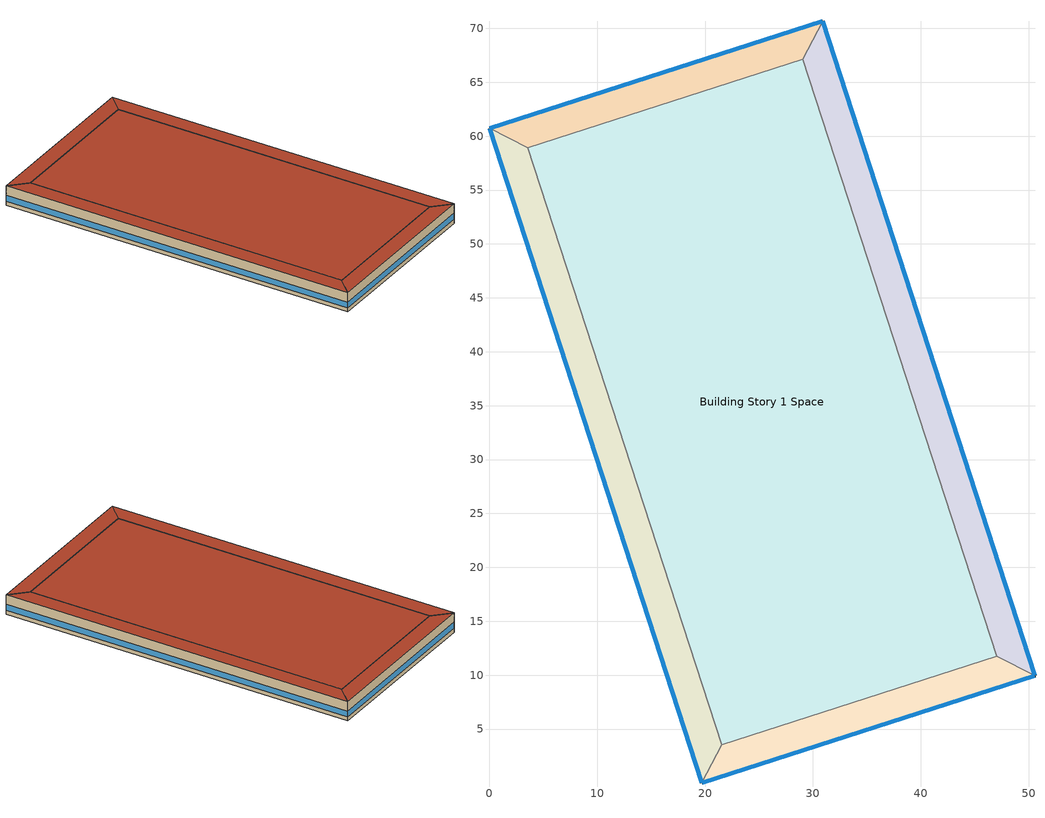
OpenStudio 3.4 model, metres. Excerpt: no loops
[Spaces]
Building Story 1 Space
 floor ground: 21.53,3.56 3.56,58.9 29.07,67.11 47.04,11.77 z0
 wall adiabatic (Typical Interior Wall): 3.56,58.9 21.53,3.56 47.04,11.77 29.07,67.11 3.56,58.9 z0:3.6
 roof outside: 47.04,11.77 29.07,67.11 3.56,58.9 21.53,3.56 z3.6
Building Story 1 Space 1
 floor ground: 19.71,0 0,60.72 3.56,58.9 21.53,3.56 z0
 wall outside: 0,60.72 19.71,0 z0:3.6
 wall adiabatic (Typical Interior Wall): 19.71,0 21.53,3.56 3.56,58.9 0,60.72 z0:3.6
 window: 0.01,60.7 19.7,0.02 z0.76:1.84
 roof outside: 21.53,3.56 3.56,58.9 0,60.72 19.71,0 z3.6
Building Story 1 Space 2
 floor ground: 0,60.72 30.89,70.68 29.07,67.11 3.56,58.9 z0
 wall outside: 30.89,70.68 0,60.72 z0:3.6
 wall adiabatic (Typical Interior Wall): 0,60.72 3.56,58.9 29.07,67.11 30.89,70.68 z0:3.6
 window: 30.87,70.67 0.02,60.73 z0.76:1.84
 roof outside: 3.56,58.9 29.07,67.11 30.89,70.68 0,60.72 z3.6
Building Story 1 Space 3
 floor ground: 30.89,70.68 50.6,9.95 47.04,11.77 29.07,67.11 z0
 wall outside: 50.6,9.95 30.89,70.68 z0:3.6
 wall adiabatic (Typical Interior Wall): 30.89,70.68 29.07,67.11 47.04,11.77 50.6,9.95 z0:3.6
 window: 50.59,9.98 30.9,70.65 z0.76:1.84
 roof outside: 29.07,67.11 47.04,11.77 50.6,9.95 30.89,70.68 z3.6
Building Story 1 Space 4
 floor ground: 50.6,9.95 19.71,0 21.53,3.56 47.04,11.77 z0
 wall outside: 19.71,0 50.6,9.95 z0:3.6
 wall adiabatic (Typical Interior Wall): 50.6,9.95 47.04,11.77 21.53,3.56 19.71,0 z0:3.6
 window: 19.73,0.01 50.57,9.94 z0.76:1.84
 roof outside: 47.04,11.77 21.53,3.56 19.71,0 50.6,9.95 z3.6
[Site]
Buffalo Niagara Intl Ap: Latitude {deg}=42.93; Longitude {deg}=-78.73; Time Zone {hr}=-5; Elevation {m}=215; Terrain=City
[Site:WaterMainsTemperature]
Calculation Method=Correlation; Annual Average Outdoor Air Temperature {C}=8.96667; Maximum Difference In Monthly Average Outdoor Air Temperatures {deltaC}=26.2
[SizingPeriod:DesignDay] Barometric Pressure {Pa}=98769; Rain Indicator=No; Snow Indicator=No; Day of Month=21; Daylight Saving Time Indicator=No; Humidity Condition Type=Wetbulb; Dry-Bulb Temperature Range Modifier Type=DefaultMultipliers
Name | Maximum Dry-Bulb Temperature {C} | Daily Dry-Bulb Temperature Range {deltaC} | Wind Speed {m/s} | Wind Direction {deg} | Month | Day Type | Wetbulb or DewPoint at Maximum Dry-Bulb {C} | Solar Model Indicator | ASHRAE Clear Sky Optical Depth for Beam Irradiance | ASHRAE Clear Sky Optical Depth for Diffuse Irradiance | Sky Clearness
Buffalo Niagara Intl Ap Ann Clg .4% Condns DB=>MWB 1 | 30.3 | 9.3 | 5.7 | 240 | 7 | SummerDesignDay | 21.8 | ASHRAETau | 0.462 | 2.001
Buffalo Niagara Intl Ap Ann Clg .4% Condns WB=>MDB 1 | 27.8 | 9.3 | 5.7 | 240 | 7 | SummerDesignDay | 23.8 | ASHRAETau | 0.462 | 2.001
Buffalo Niagara Intl Ap Ann Htg 99.6% Condns DB 1 | -16.3 | 0 | 5.1 | 270 | 1 | WinterDesignDay | -16.3 | ASHRAEClearSky |  |  | 0
[ClimateZones]
Climate Zone Institution Name 1=ASHRAE; Climate Zone Document Name 1=ANSI/ASHRAE Standard 169; Climate Zone Document Year 1=2006; Climate Zone Value 1=6A; Climate Zone Institution Name 2=CEC; Climate Zone Document Name 2=California Climate Zone Descriptions; Climate Zone Document Year 2=1995
[Site:GroundTemperature:FCfactorMethod]
January Ground Temperature {C}=7.4; February Ground Temperature {C}=-0; March Ground Temperature {C}=-7.6; April Ground Temperature {C}=-12.6; May Ground Temperature {C}=-7.7; June Ground Temperature {C}=0.3; July Ground Temperature {C}=7; August Ground Temperature {C}=14.2; September Ground Temperature {C}=19.2; October Ground Temperature {C}=20.9; November Ground Temperature {C}=20; December Ground Temperature {C}=15.4
[Building]
Restaurant 1: Nominal Floor to Floor Height {m}=3.6; Default Construction Set=Res 90.1-2013 - FullSrvRest - ASHRAE 169-2013-6A; Standards Number of Stories=1; Standards Number of Above Ground Stories=1; Standards Building Type=FullServiceRestaurant
[DefaultConstructionSet]
Res 90.1-2013 - FullSrvRest - ASHRAE 169-2013-6A: Default Exterior Surface Constructions=Default Surface Constructions 1; Default Interior Surface Constructions=Default Surface Constructions 2; Default Ground Contact Surface Constructions=Default Surface Constructions 3; Default Exterior SubSurface Constructions=Default Sub Surface Constructions 1; Default Interior SubSurface Constructions=Default Sub Surface Constructions 2; Interior Partition Construction=Typical Interior Partition
[DefaultSurfaceConstructions]
Name | Floor Construction | Wall Construction | Roof Ceiling Construction
Default Surface Constructions 1 | Typical Insulated Exterior Mass Floor R-19.61 | Typical Insulated Steel Framed Exterior Wall R-20.41 | Typical Wood Joist Attic Floor R-47.62
Default Surface Constructions 2 | Typical Interior Floor | Typical Interior Wall | Typical Interior Ceiling
Default Surface Constructions 3 | Typical Insulated Carpeted 8in Slab Floor | Typical Insulated Basement Mass Wall
[Construction]
Typical Insulated Exterior Mass Floor R-19.61: Typical Insulation R-17.04, 4 in. Normalweight Concrete Floor, Typical Carpet Pad
Typical Insulated Steel Framed Exterior Wall R-20.41: 25mm Stucco, 5/8 in. Gypsum Board, Typical Insulation R-18.23, 5/8 in. Gypsum Board
Typical Wood Joist Attic Floor R-47.62: 5/8 in. Gypsum Board, Typical Insulation R-45.98
Typical Interior Floor: 100mm Normalweight concrete floor, CP02 CARPET PAD
Typical Interior Wall: G01 13mm gypsum board, G01 13mm gypsum board
Typical Interior Ceiling: CP02 CARPET PAD, 100mm Normalweight concrete floor
Typical Insulated Carpeted 8in Slab Floor: 8 in. Normalweight Concrete Floor, Typical Carpet Pad
Typical Insulated Basement Mass Wall: 8 in. Concrete Block Basement Wall
U 0.48 SHGC 0.40 Dbl Ref-D Clr 6mm/13mm: REF D CLEAR 6MM, AIR 13MM, CLEAR 6MM
Typical Insulated Metal Door R-2.0: F08 Metal surface, Typical Insulation R-1.15
U 0.44 SHGC 0.26 Dbl Ref-B-H Clr 6mm/13mm Air: REF B CLEAR HI 6MM, AIR 13MM, CLEAR 6MM
Typical Overhead Door R-2.0: Typical Insulation R-1.15 1
Window_U_0.50_SHGC_0.40_Skylight_Frame_Width_0.430_in: Glass_2052_LayerAvg, Gap_1_W_0_0038, Glass_2027F_LayerAvg
Typical Interior Window: Clear 3mm
Typical Interior Door; Typical Interior Partition: G05 25mm wood
InteriorFurnishings 1: Std Wood 6inch 1
InteriorFurnishings 2: Std Wood 6inch 2
[Material:NoMass] Roughness=Smooth; Thermal Absorptance=0.9; Solar Absorptance=0.7
Name | Thermal Resistance {m2-K/W} | Visible Absorptance
Typical Insulation R-17.04 | 3.00072 | 0.7
Typical Carpet Pad; CP02 CARPET PAD | 0.21648 | 0.8
Typical Insulation R-18.23 | 3.21036 | 0.7
Typical Insulation R-45.98 | 8.09839 | 0.7
Typical Insulation R-1.15 | 0.202509 | 0.7
Typical Insulation R-1.15 1 | 0.202527 | 0.7
[Material] Thermal Absorptance=0.9
Name | Roughness | Thickness {m} | Conductivity {W/m-K} | Density {kg/m3} | Specific Heat {J/kg-K} | Solar Absorptance | Visible Absorptance
4 in. Normalweight Concrete Floor | MediumRough | 0.1016 | 2.31 | 2322 | 832 | 0.7 | 0.7
25mm Stucco | Smooth | 0.0254 | 0.72 | 1856 | 840 | 0.7 | 0.7
5/8 in. Gypsum Board | MediumSmooth | 0.0159 | 0.16 | 800 | 1090 | 0.7 | 0.7
100mm Normalweight concrete floor | MediumRough | 0.1016 | 2.31045 | 2322 | 832.557 | 0.7 | 0.7
G01 13mm gypsum board | Smooth | 0.0127 | 0.160031 | 800.001 | 1090.73 | 0.7 | 0.5
8 in. Normalweight Concrete Floor | MediumRough | 0.2032 | 2.31 | 2322 | 832 | 0.7 | 0.7
8 in. Concrete Block Basement Wall | MediumRough | 0.2032 | 1.326 | 1842 | 912 | 0.7 | 0.7
F08 Metal surface | Smooth | 0.0008 | 45.28 | 7824 | 500 | 0.7 | 0.7
G05 25mm wood | MediumSmooth | 0.0254 | 0.15 | 608 | 1630 | 0.5 | 0.5
Std Wood 6inch 1; Std Wood 6inch 2 | MediumSmooth | 0.15 | 0.12 | 540 | 1210 | 0.7 | 0.7
[DefaultSubSurfaceConstructions]
Name | Fixed Window Construction | Operable Window Construction | Door Construction | Glass Door Construction | Overhead Door Construction | Skylight Construction | Tubular Daylight Dome Construction | Tubular Daylight Diffuser Construction
Default Sub Surface Constructions 1 | U 0.48 SHGC 0.40 Dbl Ref-D Clr 6mm/13mm | U 0.48 SHGC 0.40 Dbl Ref-D Clr 6mm/13mm | Typical Insulated Metal Door R-2.0 | U 0.44 SHGC 0.26 Dbl Ref-B-H Clr 6mm/13mm Air | Typical Overhead Door R-2.0 | Window_U_0.50_SHGC_0.40_Skylight_Frame_Width_0.430_in | Typical Interior Window | Typical Interior Window
Default Sub Surface Constructions 2 | Typical Interior Window | Typical Interior Window | Typical Interior Door
[WindowMaterial:Glazing] Optical Data Type=SpectralAverage; Infrared Transmittance at Normal Incidence=0; Dirt Correction Factor for Solar and Visible Transmittance=1; Solar Diffusing=No
Name | Thickness {m} | Solar Transmittance at Normal Incidence | Front Side Solar Reflectance at Normal Incidence | Back Side Solar Reflectance at Normal Incidence | Visible Transmittance at Normal Incidence | Front Side Visible Reflectance at Normal Incidence | Back Side Visible Reflectance at Normal Incidence | Front Side Infrared Hemispherical Emissivity | Back Side Infrared Hemispherical Emissivity | Conductivity {W/m-K}
REF D CLEAR 6MM | 0.006 | 0.429 | 0.308 | 0.379 | 0.334 | 0.453 | 0.505 | 0.84 | 0.82 | 0.9
CLEAR 6MM | 0.006 | 0.775 | 0.071 | 0.071 | 0.881 | 0.08 | 0.08 | 0.84 | 0.84 | 0.9
REF B CLEAR HI 6MM | 0.006 | 0.24 | 0.16 | 0.32 | 0.3 | 0.16 | 0.29 | 0.84 | 0.6 | 0.9
Glass_2052_LayerAvg | 0.00837 | 0.507767 | 0.054228 | 0.0544931 | 0.586833 | 0.05805 | 0.058397 | 0.84 | 0.84 | 1
Glass_2027F_LayerAvg | 0.004 | 0.369744 | 0.470069 | 0.340935 | 0.765222 | 0.0546 | 0.073741 | 0.03675 | 0.84 | 1
Clear 3mm | 0.003 | 0.837 | 0.075 | 0.075 | 0.898 | 0.081 | 0.081 | 0.84 | 0.84 | 0.9
[WindowMaterial:Gas] Gas Type=Air
Name | Thickness {m}
AIR 13MM | 0.0127
Gap_1_W_0_0038 | 0.0038
[People:Definition] Number of People Calculation Method=People/Area; Fraction Radiant=0.3; Enable ASHRAE 55 Comfort Warnings=Yes; Mean Radiant Temperature Calculation Type=ZoneAveraged; Thermal Comfort Model Type 1=Fanger
Name | People per Space Floor Area {person/m2}
FullServiceRestaurant Dining People Definition | 0.753474
FullServiceRestaurant Kitchen People Definition | 0.0538196
[Lights:Definition] Design Level Calculation Method=Watts/Area; Fraction Radiant=0.7; Fraction Visible=0.2; Return Air Fraction=0
Name | Watts per Space Floor Area {W/m2}
FullServiceRestaurant Dining Lights Definition | 9.57988
FullServiceRestaurant Kitchen Lights Definition | 13.0243
[ElectricEquipment:Definition] Design Level Calculation Method=Watts/Area; Fraction Latent=0.25; Fraction Radiant=0.3
Name | Watts per Space Floor Area {W/m2} | Fraction Lost
FullServiceRestaurant Dining Elec Equip Definition | 64.9279 | 0
FullServiceRestaurant Kitchen Elec Equip Definition | 403.97 | 0.2
[DesignSpecification:OutdoorAir]
Blended OA: Outdoor Air Method=Sum; Outdoor Air Flow per Person {m3/s-person}=0.00353961; Outdoor Air Flow per Floor Area {m3/s-m2}=0.0009144
[DefaultScheduleSet]
Story Ground Blended Space Type Schedule Set
[GasEquipment:Definition]
FullServiceRestaurant Kitchen Gas Equip Definition: Design Level Calculation Method=Watts/Area; Watts per Space Floor Area {W/m2}=649.246; Fraction Latent=0.1; Fraction Radiant=0.2; Fraction Lost=0.7
[SpaceInfiltration:DesignFlowRate] Space or SpaceType=Story Ground Blended Space Type; Schedule=Always On Discrete; Design Flow Rate Calculation Method=Flow/ExteriorArea; Constant Term Coefficient=0; Temperature Term Coefficient=0; Velocity Term Coefficient=0.224; Velocity Squared Term Coefficient=0
Name | Flow per Exterior Surface Area {m3/s-m2}
FullServiceRestaurant Dining A  - Story Ground Infiltration; FullServiceRestaurant Dining C  - Story Ground Infiltration | 1.88514e-05
FullServiceRestaurant Dining A end_a - Story Ground Infiltration; FullServiceRestaurant Dining C end_a - Story Ground Infiltration; FullServiceRestaurant Kitchen A end_b - Story Ground Infiltration; FullServiceRestaurant Kitchen C end_b - Story Ground Infiltration | 6.04044e-06
FullServiceRestaurant Dining B end_a - Story Ground Infiltration; FullServiceRestaurant Kitchen B end_b - Story Ground Infiltration | 2.4036e-05
FullServiceRestaurant Kitchen A  - Story Ground Infiltration; FullServiceRestaurant Kitchen C  - Story Ground Infiltration | 5.18463e-06
[Exterior:Lights:Definition]
Name | Design Level {W}
Parking Areas and Drives Def (W/ft^2) | 0.1
Building Facades Def (W/ft^2) | 0.15
Main Entries Def (W/ft) | 30
Other Doors Def (W/ft) | 20
[Exterior:Lights] Control Option=AstronomicalClock
Name | Exterior Lights Definition | Schedule | Multiplier
Parking Areas and Drives | Parking Areas and Drives Def (W/ft^2) | Schedule Ruleset 2 | 90367.65
Building Facades | Building Facades Def (W/ft^2) | Schedule Ruleset 1 | 5975.01
Main Entries | Main Entries Def (W/ft) | Schedule Ruleset 2 | 17.8504
Other Doors | Other Doors Def (W/ft) | Schedule Ruleset 2 | 26.7756
[EnergyManagementSystem:Sensor]
Name | Output Variable or Output Meter Index Key | Output Variable or Output Meter
Mains_Water_Temp_Sen | Environment | Site Mains Water Temperature
OAT | Environment | Site Outdoor Air Drybulb Temperature
Fut_Sen | NYSTc 2030 Future Hourly Emissions Sch | Schedule Value
His_Sen | New York 2019 Historical Hourly Emissions Sch | Schedule Value
Ele_Sen | Whole Building | Facility Total Purchased Electricity Energy
[EnergyManagementSystem:Actuator] Actuated Component Control Type=Schedule Value
Name | Actuated Component | Actuated Component Type
Mains_Water_Temp_Act | Mains Water Temperature | Schedule:Constant
BuildingStory1ThermalZonePSZACHtgSch0 | RestaurantSitDown HTGSETP_SCH_NO_OPTIMUM | Schedule:Year
BuildingStory1ThermalZonePSZACClgSch0 | RestaurantSitDown CLGSETP_SCH_NO_OPTIMUM | Schedule:Year
[EnergyManagementSystem:Program]
Mains_Water_Prg: SET Mains_Water_Temp_Act = Mains_Water_Temp_Sen
BuildingStory1ThermalZonePSZACOptimumStartProg0: IF DaylightSavings==0 && DayOfWeek>1 && Hour==5 && OAT<23.9 && OAT>1.7; SET BuildingStory1ThermalZonePSZACClgSch0 = 29.4; SET BuildingStory1ThermalZonePSZACHtgSch0 = 15.6; ELSEIF DaylightSavings==0 && DayOfWeek==1 && Hour==7 && OAT<23.9 && OAT>1.7; SET BuildingStory1ThermalZonePSZACClgSch0 = 29.4; SET BuildingStory1ThermalZonePSZACHtgSch0 = 15.6; ELSEIF DaylightSavings==1 && DayOfWeek>1 && Hour==4 && OAT<23.9 && OAT>1.7; SET BuildingStory1ThermalZonePSZACClgSch0 = 29.4; SET BuildingStory1ThermalZonePSZACHtgSch0 = 15.6; ELSEIF DaylightSavings==1 && DayOfWeek==1 && Hour==6 && OAT<23.9 && OAT>1.7; SET BuildingStory1ThermalZonePSZACClgSch0 = 29.4; SET BuildingStory1ThermalZonePSZACHtgSch0 = 15.6; ELSE; SET BuildingStory1ThermalZonePSZACClgSch0 = NULL; SET BuildingStory1ThermalZonePSZACHtgSch0 = NULL; ENDIF
Emissions_Calc_Prgm: SET fut_hr_val = Fut_Sen; SET his_hr_val = His_Sen; SET fut_yr_val = 92; SET his_yr_val = 583; SET elec = Ele_Sen; SET conv = 1000000 * 60 * 60; SET conv_kg_mt = 0.001; SET fut_hr = (fut_hr_val * elec / conv) * conv_kg_mt; SET his_hr = (his_hr_val * elec / conv) * conv_kg_mt; SET fut_yr = (fut_yr_val * elec / conv) * conv_kg_mt; SET his_yr = (his_yr_val * elec / conv) * conv_kg_mt; SET fut_hr_intensity = fut_hr * 1000 / 22301.48670566227; SET his_hr_intensity = his_hr * 1000 / 22301.48670566227; SET fut_yr_intensity = fut_yr * 1000 / 22301.48670566227; SET his_yr_intensity = his_yr * 1000 / 22301.48670566227
[EnergyManagementSystem:ProgramCallingManager]
Mains_Water_Prg_Mgr: BeginTimestepBeforePredictor; Mains_Water_Prg
BuildingStory1ThermalZonePSZACOptimumStartCallingManager0: BeginTimestepBeforePredictor; BuildingStory1ThermalZonePSZACOptimumStartProg0
Emissions Calc Prgm: EndOfSystemTimestepBeforeHVACReporting; Emissions_Calc_Prgm
[ThermostatSetpoint:DualSetpoint] Heating Setpoint Temperature Schedule=RestaurantSitDown HTGSETP_SCH_NO_OPTIMUM; Cooling Setpoint Temperature Schedule=RestaurantSitDown CLGSETP_SCH_NO_OPTIMUM
Story Ground Blended Space Type Thermostat; Story Ground Blended Space Type Thermostat 1; Story Ground Blended Space Type Thermostat 2; Story Ground Blended Space Type Thermostat 3; Story Ground Blended Space Type Thermostat 4
[InternalMass:Definition] Design Level Calculation Method=SurfaceArea/Area; Surface Area per Space Floor Area=2
Name | Construction
Internal Mass Definition 2 | InteriorFurnishings 1
Internal Mass Definition 3 | InteriorFurnishings 2
[InternalMass]
Name | Internal Mass Definition | Space or SpaceType | Multiplier
FullServiceRestaurant Kitchen A end_b - Story Ground Mass; FullServiceRestaurant Kitchen C end_b - Story Ground Mass; FullServiceRestaurant Dining C end_a - Story Ground Mass; FullServiceRestaurant Dining A end_a - Story Ground Mass | Internal Mass Definition 2 | Story Ground Blended Space Type | 0.0100838
FullServiceRestaurant Kitchen C  - Story Ground Mass; FullServiceRestaurant Kitchen A  - Story Ground Mass | Internal Mass Definition 2 | Story Ground Blended Space Type | 0.0173103
FullServiceRestaurant Kitchen B end_b - Story Ground Mass; FullServiceRestaurant Dining B end_a - Story Ground Mass | Internal Mass Definition 2 | Story Ground Blended Space Type | 0.0802505
FullServiceRestaurant Dining A  - Story Ground Mass; FullServiceRestaurant Dining C  - Story Ground Mass | Internal Mass Definition 2 | Story Ground Blended Space Type | 0.0629403
FullServiceRestaurant Kitchen B  - Story Ground Mass | Internal Mass Definition 2 | Story Ground Blended Space Type | 0.137761
FullServiceRestaurant Dining B  - Story Ground Mass | Internal Mass Definition 2 | Story Ground Blended Space Type | 0.500901
Building Story 1 Space 2 Mass | Internal Mass Definition 3 | Building Story 1 Space 2 | 1
Building Story 1 Space 3 Mass | Internal Mass Definition 3 | Building Story 1 Space 3 | 1
Building Story 1 Space 1 Mass | Internal Mass Definition 3 | Building Story 1 Space 1 | 1
Building Story 1 Space 4 Mass | Internal Mass Definition 3 | Building Story 1 Space 4 | 1
Building Story 1 Space Mass | Internal Mass Definition 3 | Building Story 1 Space | 1
[People] Space or SpaceType=Story Ground Blended Space Type; Number of People Schedule=RestaurantSitDown BLDG_OCC_SCH; Activity Level Schedule=RestaurantSitDown ACTIVITY_SCH; Work Efficiency Schedule=Work Efficiency Schedule; Clothing Insulation Schedule=Clothing Schedule; Air Velocity Schedule=Air Velocity Schedule
Name | People Definition | Multiplier
FullServiceRestaurant Kitchen People 1 | FullServiceRestaurant Kitchen People Definition | 0.2728
FullServiceRestaurant Dining People 1 | FullServiceRestaurant Dining People Definition | 0.7272
[Lights] Space or SpaceType=Story Ground Blended Space Type; Fraction Replaceable=1
Name | Lights Definition | Schedule | Multiplier
FullServiceRestaurant Kitchen Lights 1 | FullServiceRestaurant Kitchen Lights Definition | RestaurantSitDown BLDG_LIGHT_KITCHEN_SCH_2010_2013 | 0.2728
FullServiceRestaurant Dining Lights 1 | FullServiceRestaurant Dining Lights Definition | RestaurantSitDown BLDG_LIGHT_DINING_SCH_2013 | 0.7272
[ElectricEquipment] Space or SpaceType=Story Ground Blended Space Type; Schedule=RestaurantSitDown BLDG_EQUIP_SCH adjusted 0.5
Name | Electric Equipment Definition | Multiplier
FullServiceRestaurant Kitchen Elec Equip 1 | FullServiceRestaurant Kitchen Elec Equip Definition | 0.2728
FullServiceRestaurant Dining Elec Equip 1 | FullServiceRestaurant Dining Elec Equip Definition | 0.7272
[GasEquipment]
FullServiceRestaurant Kitchen Gas Equip 1: Gas Equipment Definition=FullServiceRestaurant Kitchen Gas Equip Definition; Space or SpaceType=Story Ground Blended Space Type; Schedule=RestaurantSitDown Rest_GAS_EQUIP_SCH; Multiplier=0.2728
[SpaceType]
Story Ground Blended Space Type: Default Schedule Set=Story Ground Blended Space Type Schedule Set; Design Specification Outdoor Air Object=Blended OA; Standards Building Type=FullServiceRestaurant; Standards Space Type=Dining
[Space] Space Type=Story Ground Blended Space Type; Building Story=Building Story 1
Name | Thermal Zone
Building Story 1 Space | Building Story 1 ThermalZone
Building Story 1 Space 1 | Building Story 1 ThermalZone 1
Building Story 1 Space 2 | Building Story 1 ThermalZone 2
Building Story 1 Space 3 | Building Story 1 ThermalZone 3
Building Story 1 Space 4 | Building Story 1 ThermalZone 4
[BuildingStory]
Building Story 1: Nominal Z Coordinate {m}=3.6; Nominal Floor to Floor Height {m}=3.6
[ThermalZone] Use Ideal Air Loads=No
Name | Thermostat | Primary Daylighting Control | Fraction of Zone Controlled by Primary Daylighting Control | Secondary Daylighting Control | Fraction of Zone Controlled by Secondary Daylighting Control
Building Story 1 ThermalZone | Story Ground Blended Space Type Thermostat
Building Story 1 ThermalZone 1 | Story Ground Blended Space Type Thermostat 1 | Building Story 1 Space 1 Daylt Sensor 1 | 0.662 | Building Story 1 Space 1 Daylt Sensor 2 | 0.337
Building Story 1 ThermalZone 2 | Story Ground Blended Space Type Thermostat 2 | Building Story 1 Space 2 Daylt Sensor 1 | 0.674 | Building Story 1 Space 2 Daylt Sensor 2 | 0.325
Building Story 1 ThermalZone 3 | Story Ground Blended Space Type Thermostat 3 | Building Story 1 Space 3 Daylt Sensor 1 | 0.662 | Building Story 1 Space 3 Daylt Sensor 2 | 0.337
Building Story 1 ThermalZone 4 | Story Ground Blended Space Type Thermostat 4 | Building Story 1 Space 4 Daylt Sensor 1 | 0.674 | Building Story 1 Space 4 Daylt Sensor 2 | 0.325
[Daylighting:Control] Position Z-Coordinate {m}=0.762; Illuminance Setpoint {lux}=215; Lighting Control Type=Stepped; Minimum Input Power Fraction for Continuous Dimming Control=0.3; Minimum Light Output Fraction for Continuous Dimming Control=0.2; Number of Stepped Control Steps=3; Probability Lighting will be Reset When Needed in Manual Stepped Control=1; Maximum Allowable Discomfort Glare Index=22
Name | Space | Position X-Coordinate {m} | Position Y-Coordinate {m}
Building Story 1 Space 1 Daylt Sensor 1 | Building Story 1 Space 1 | 11.0106 | 30.7374
Building Story 1 Space 1 Daylt Sensor 2 | Building Story 1 Space 1 | 12.185 | 31.1185
Building Story 1 Space 2 Daylt Sensor 1 | Building Story 1 Space 2 | 15.8178 | 64.5419
Building Story 1 Space 2 Daylt Sensor 2 | Building Story 1 Space 2 | 16.1966 | 63.3661
Building Story 1 Space 3 Daylt Sensor 1 | Building Story 1 Space 3 | 39.5862 | 39.9391
Building Story 1 Space 3 Daylt Sensor 2 | Building Story 1 Space 3 | 38.4118 | 39.558
Building Story 1 Space 4 Daylt Sensor 1 | Building Story 1 Space 4 | 34.779 | 6.13461
Building Story 1 Space 4 Daylt Sensor 2 | Building Story 1 Space 4 | 34.4002 | 7.31036
[AvailabilityManager:NightCycle] Applicability Schedule=Always On Discrete; Control Type=CycleOnAny; Thermostat Tolerance {deltaC}=1.9999; Cycling Run Time Control Type=Thermostat; Cycling Run Time {s}=1800
Availability Manager Night Cycle 1; Availability Manager Night Cycle 2; Availability Manager Night Cycle 3; Availability Manager Night Cycle 4; Availability Manager Night Cycle 5
[HeatExchanger:AirToAir:SensibleAndLatent]
Building Story 1 ThermalZone PSZ-AC ERV: Availability Schedule=Always On Discrete; Nominal Supply Air Flow Rate {m3/s}=autosize; Sensible Effectiveness at 100% Heating Air Flow=0.5; Latent Effectiveness at 100% Heating Air Flow=0.5; Sensible Effectiveness at 75% Heating Air Flow=0.5; Latent Effectiveness at 75% Heating Air Flow=0.5; Sensible Effectiveness at 100% Cooling Air Flow=0.5; Latent Effectiveness at 100% Cooling Air Flow=0.5; Sensible Effectiveness at 75% Cooling Air Flow=0.5; Latent Effectiveness at 75% Cooling Air Flow=0.5; Nominal Electric Power {W}=3300.67; Supply Air Outlet Temperature Control=Yes; Heat Exchanger Type=Rotary; Frost Control Type=ExhaustOnly; Threshold Temperature {C}=-23.3; Initial Defrost Time Fraction=0.167; Rate of Defrost Time Fraction Increase {1/K}=1.44; Economizer Lockout=Yes
[SetpointManager:OutdoorAirPretreat]
Setpoint Manager Outdoor Air Pretreat 1: Minimum Setpoint Temperature {C}=-99; Maximum Setpoint Temperature {C}=99; Minimum Setpoint Humidity Ratio {kgWater/kgDryAir}=1e-05; Maximum Setpoint Humidity Ratio {kgWater/kgDryAir}=1
[External:File]
Name | File
External File 1 | future_hourly_co2e_2030.csv
External File 2 | historical_hourly_co2e_2019.csv
External File 3 | future_annual_co2e.csv
External File 4 | historical_annual_co2e.csv
[EnergyManagementSystem:OutputVariable] Type of Data in Variable=Summed; Update Frequency=SystemTimestep; EMS Program or Subroutine=Emissions_Calc_Prgm
Name | EMS Variable | Units
Future_Hourly_Electricity_Emissions | fut_hr | mt
Historical_Hourly_Electricity_Emissions | his_hr | mt
Future_Annual_Electricity_Emissions | fut_yr | mt
Historical_Annual_Electricity_Emissions | his_yr | mt
Future_Hourly_Electricity_Emissions_Intensity | fut_hr_intensity | kg/ft2
Historical_Hourly_Electricity_Emissions_Intensity | his_hr_intensity | kg/ft2
Future_Annual_Electricity_Emissions_Intensity | fut_yr_intensity | kg/ft2
Historical_Annual_Electricity_Emissions_Intensity | his_yr_intensity | kg/ft2
[Schedule:Ruleset]
Name | Default Day Schedule | Summer Design Day Schedule | Winter Design Day Schedule
Clothing Schedule | Clothing Schedule Default Winter Clothes
Air Velocity Schedule | Air Velocity Schedule Default
Work Efficiency Schedule | Work Efficiency Schedule Default
RestaurantSitDown BLDG_OCC_SCH | RestaurantSitDown BLDG_OCC_SCH Default | RestaurantSitDown BLDG_OCC_SCH Summer Design Day | RestaurantSitDown BLDG_OCC_SCH Winter Design Day
RestaurantSitDown ACTIVITY_SCH | RestaurantSitDown ACTIVITY_SCH Default | RestaurantSitDown ACTIVITY_SCH Summer Design Day | RestaurantSitDown ACTIVITY_SCH Winter Design Day
RestaurantSitDown BLDG_LIGHT_DINING_SCH_2013 | RestaurantSitDown BLDG_LIGHT_DINING_SCH_2013 Default | RestaurantSitDown BLDG_LIGHT_DINING_SCH_2013 Summer Design Day | RestaurantSitDown BLDG_LIGHT_DINING_SCH_2013 Winter Design Day
RestaurantSitDown BLDG_LIGHT_KITCHEN_SCH_2010_2013 | RestaurantSitDown BLDG_LIGHT_KITCHEN_SCH_2010_2013 Default | RestaurantSitDown BLDG_LIGHT_KITCHEN_SCH_2010_2013 Summer Design Day | RestaurantSitDown BLDG_LIGHT_KITCHEN_SCH_2010_2013 Winter Design Day
RestaurantSitDown Rest_GAS_EQUIP_SCH | RestaurantSitDown Rest_GAS_EQUIP_SCH Default | RestaurantSitDown Rest_GAS_EQUIP_SCH Summer Design Day | RestaurantSitDown Rest_GAS_EQUIP_SCH Winter Design Day
Schedule Ruleset 1 | Schedule Day 15
Schedule Ruleset 2 | Schedule Day 16
RestaurantSitDown HTGSETP_SCH_NO_OPTIMUM | RestaurantSitDown HTGSETP_SCH_NO_OPTIMUM Default | RestaurantSitDown HTGSETP_SCH_NO_OPTIMUM Summer Design Day | RestaurantSitDown HTGSETP_SCH_NO_OPTIMUM Winter Design Day
RestaurantSitDown CLGSETP_SCH_NO_OPTIMUM | RestaurantSitDown CLGSETP_SCH_NO_OPTIMUM Default | RestaurantSitDown CLGSETP_SCH_NO_OPTIMUM Summer Design Day | RestaurantSitDown CLGSETP_SCH_NO_OPTIMUM Winter Design Day
RestaurantSitDown BLDG_EQUIP_SCH adjusted 0.5 | RestaurantSitDown BLDG_EQUIP_SCH Default 1 | RestaurantSitDown BLDG_EQUIP_SCH Summer Design Day 1 | RestaurantSitDown BLDG_EQUIP_SCH Winter Design Day 1
[Schedule:Day]
Clothing Schedule Default Winter Clothes; RestaurantSitDown BLDG_OCC_SCH Summer Design Day; RestaurantSitDown BLDG_LIGHT_DINING_SCH_2013 Summer Design Day; RestaurantSitDown BLDG_LIGHT_KITCHEN_SCH_2010_2013 Summer Design Day: 24, 0, 1
Clothing Schedule Summer Clothes: 24, 0, 0.5
Air Velocity Schedule Default: 24, 0, 0.2
Work Efficiency Schedule Default; RestaurantSitDown BLDG_OCC_SCH Winter Design Day; RestaurantSitDown BLDG_LIGHT_DINING_SCH_2013 Winter Design Day; RestaurantSitDown BLDG_LIGHT_KITCHEN_SCH_2010_2013 Winter Design Day; RestaurantSitDown Rest_GAS_EQUIP_SCH Winter Design Day; RestaurantSitDown BLDG_EQUIP_SCH Winter Design Day 1: 24, 0, 0
RestaurantSitDown BLDG_OCC_SCH Default: 1, 0, 0.05, 6, 0, 0, 7, 0, 0.05, 9, 0, 0.5, 11, 0, 0.2, 12, 0, 0.3, 14, 0, 0.5, 15, 0, 0.3, 16, 0, 0.2, 17, 0, 0.25, 18, 0, 0.35, 19, 0, 0.55, 20, 0, 0.65, 21, 0, 0.7, 22, 0, 0.35, 24, 0, 0.2
RestaurantSitDown BLDG_OCC_SCH Sat Day: 1, 0, 0.05, 6, 0, 0, 7, 0, 0.05, 9, 0, 0.5, 10, 0, 0.4, 11, 0, 0.2, 12, 0, 0.45, 14, 0, 0.5, 15, 0, 0.35, 18, 0, 0.3, 19, 0, 0.7, 20, 0, 0.9, 21, 0, 0.7, 22, 0, 0.65, 23, 0, 0.55, 24, 0, 0.35
RestaurantSitDown BLDG_OCC_SCH Wkdy Day: 1, 0, 0.05, 5, 0, 0, 6, 0, 0.05, 7, 0, 0.1, 10, 0, 0.4, 11, 0, 0.2, 12, 0, 0.5, 13, 0, 0.8, 14, 0, 0.7, 15, 0, 0.4, 16, 0, 0.2, 17, 0, 0.25, 18, 0, 0.5, 21, 0, 0.8, 22, 0, 0.5, 23, 0, 0.35, 24, 0, 0.2
RestaurantSitDown ACTIVITY_SCH Default; RestaurantSitDown ACTIVITY_SCH Winter Design Day; RestaurantSitDown ACTIVITY_SCH Summer Design Day: 24, 0, 120
RestaurantSitDown BLDG_LIGHT_DINING_SCH_2013 Default: 1, 0, 0.1877, 6, 0, 0.15, 8, 0, 0.2816, 10, 0, 0.4693, 16, 0, 0.657, 22, 0, 0.5631, 23, 0, 0.4693, 24, 0, 0.2816
RestaurantSitDown BLDG_LIGHT_DINING_SCH_2013 Sat Day: 1, 0, 0.1877, 6, 0, 0.15, 8, 0, 0.2816, 10, 0, 0.5631, 17, 0, 0.7509, 22, 0, 0.8447, 23, 0, 0.4693, 24, 0, 0.2816
RestaurantSitDown BLDG_LIGHT_DINING_SCH_2013 Wkdy Day: 1, 0, 0.1408, 5, 0, 0.15, 6, 0, 0.1877, 8, 0, 0.3754, 10, 0, 0.5631, 22, 0, 0.8447, 23, 0, 0.4693, 24, 0, 0.2816
RestaurantSitDown BLDG_LIGHT_KITCHEN_SCH_2010_2013 Default: 1, 0, 0.16446, 6, 0, 0.15, 8, 0, 0.24669, 10, 0, 0.41115, 16, 0, 0.57561, 22, 0, 0.49338, 23, 0, 0.41115, 24, 0, 0.24669
RestaurantSitDown BLDG_LIGHT_KITCHEN_SCH_2010_2013 Sat Day: 1, 0, 0.16446, 6, 0, 0.15, 8, 0, 0.24669, 10, 0, 0.49338, 17, 0, 0.65784, 22, 0, 0.74007, 23, 0, 0.41115, 24, 0, 0.24669
RestaurantSitDown BLDG_LIGHT_KITCHEN_SCH_2010_2013 Wkdy Day: 1, 0, 0.123345, 5, 0, 0.15, 6, 0, 0.16446, 8, 0, 0.32892, 10, 0, 0.49338, 22, 0, 0.74007, 23, 0, 0.41115, 24, 0, 0.24669
RestaurantSitDown Rest_GAS_EQUIP_SCH Default; RestaurantSitDown Rest_GAS_EQUIP_SCH Default|Sat|Wkdy Day; RestaurantSitDown BLDG_EQUIP_SCH Default 1; RestaurantSitDown BLDG_EQUIP_SCH Default|Sat|Wkdy Day 1: 1, 0, 0.03, 2, 0, 0.02, 3, 0, 0.03, 4, 0, 0.02, 5, 0, 0.05, 6, 0, 0.12, 7, 0, 0.13, 8, 0, 0.15, 9, 0, 0.18, 10, 0, 0.21, 11, 0, 0.26, 12, 0, 0.29, 13, 0, 0.27, 14, 0, 0.25, 16, 0, 0.23, 18, 0, 0.26, 19, 0, 0.24, 20, 0, 0.22, 21, 0, 0.2, 22, 0, 0.18, 23, 0, 0.09, 24, 0, 0.03
RestaurantSitDown Rest_GAS_EQUIP_SCH Summer Design Day; RestaurantSitDown BLDG_EQUIP_SCH Summer Design Day 1: 24, 0, 0.29
Schedule Day 15: 6, 0, 0, 24, 0, 1
Schedule Day 16: 6, 0, 0.7, 24, 0, 1
RestaurantSitDown HTGSETP_SCH_NO_OPTIMUM Default; RestaurantSitDown HTGSETP_SCH_NO_OPTIMUM Default|Sat|Wkdy Day: 4, 0, 15.6, 24, 0, 21
RestaurantSitDown HTGSETP_SCH_NO_OPTIMUM Summer Design Day: 24, 0, 15.6
RestaurantSitDown HTGSETP_SCH_NO_OPTIMUM Winter Design Day: 24, 0, 21
RestaurantSitDown CLGSETP_SCH_NO_OPTIMUM Default; RestaurantSitDown CLGSETP_SCH_NO_OPTIMUM Default|Sat|Wkdy Day: 4, 0, 30, 24, 0, 24
RestaurantSitDown CLGSETP_SCH_NO_OPTIMUM Summer Design Day: 5, 0, 30, 6, 0, 26, 24, 0, 24
RestaurantSitDown CLGSETP_SCH_NO_OPTIMUM Winter Design Day: 24, 0, 30
RestaurantSitDown BLDG_EQUIP_SCH Default|Sat|Wkdy Day 2; RestaurantSitDown BLDG_EQUIP_SCH Default 2: 1, 0, 0.03, 2, 0, 0.02, 3, 0, 0.03, 4, 0, 0.02, 5, 0, 0.05, 6, 0, 0.12, 7, 0, 0.13, 8, 0, 0.15, 9, 0, 0.18, 10, 0, 0.21, 11, 0, 0.26, 12, 0, 0.29, 13, 0, 0.27, 14, 0, 0.25, 16, 0, 0.23, 17, 0, 0.26, 18, 0, 0.13, 19, 0, 0.12, 20, 0, 0.11, 21, 0, 0.1, 22, 0, 0.18, 23, 0, 0.09, 24, 0, 0.03
[Schedule:Rule] Date Specification Type=DateRange; Start Day=1
Name | Schedule Ruleset | Rule Order | Day Schedule | Start Month | End Month | End Day | Apply Saturday | Apply Monday | Apply Tuesday | Apply Wednesday | Apply Thursday | Apply Friday | Apply Sunday
Schedule Rule 1 | Clothing Schedule | 0 | Clothing Schedule Summer Clothes | 5 | 9 | 30
Schedule Rule 2 | RestaurantSitDown BLDG_OCC_SCH | 1 | RestaurantSitDown BLDG_OCC_SCH Sat Day | 1 | 12 | 31 | Yes
Schedule Rule 3 | RestaurantSitDown BLDG_OCC_SCH | 0 | RestaurantSitDown BLDG_OCC_SCH Wkdy Day | 1 | 12 | 31 |  | Yes | Yes | Yes | Yes | Yes
Schedule Rule 4 | RestaurantSitDown BLDG_LIGHT_DINING_SCH_2013 | 1 | RestaurantSitDown BLDG_LIGHT_DINING_SCH_2013 Sat Day | 1 | 12 | 31 | Yes
Schedule Rule 5 | RestaurantSitDown BLDG_LIGHT_DINING_SCH_2013 | 0 | RestaurantSitDown BLDG_LIGHT_DINING_SCH_2013 Wkdy Day | 1 | 12 | 31 |  | Yes | Yes | Yes | Yes | Yes
Schedule Rule 8 | RestaurantSitDown BLDG_LIGHT_KITCHEN_SCH_2010_2013 | 1 | RestaurantSitDown BLDG_LIGHT_KITCHEN_SCH_2010_2013 Sat Day | 1 | 12 | 31 | Yes
Schedule Rule 9 | RestaurantSitDown BLDG_LIGHT_KITCHEN_SCH_2010_2013 | 0 | RestaurantSitDown BLDG_LIGHT_KITCHEN_SCH_2010_2013 Wkdy Day | 1 | 12 | 31 |  | Yes | Yes | Yes | Yes | Yes
Schedule Rule 10 | RestaurantSitDown Rest_GAS_EQUIP_SCH | 0 | RestaurantSitDown Rest_GAS_EQUIP_SCH Default|Sat|Wkdy Day | 1 | 12 | 31 | Yes | Yes | Yes | Yes | Yes | Yes
Schedule Rule 15 | RestaurantSitDown HTGSETP_SCH_NO_OPTIMUM | 0 | RestaurantSitDown HTGSETP_SCH_NO_OPTIMUM Default|Sat|Wkdy Day | 1 | 12 | 31 | Yes | Yes | Yes | Yes | Yes | Yes
Schedule Rule 16 | RestaurantSitDown CLGSETP_SCH_NO_OPTIMUM | 0 | RestaurantSitDown CLGSETP_SCH_NO_OPTIMUM Default|Sat|Wkdy Day | 1 | 12 | 31 | Yes | Yes | Yes | Yes | Yes | Yes
Schedule Rule 19 | RestaurantSitDown BLDG_EQUIP_SCH adjusted 0.5 | 2 | RestaurantSitDown BLDG_EQUIP_SCH Default|Sat|Wkdy Day 1 | 1 | 12 | 31 | Yes | Yes | Yes | Yes | Yes | Yes
Schedule Rule 20 | RestaurantSitDown BLDG_EQUIP_SCH adjusted 0.5 | 1 | RestaurantSitDown BLDG_EQUIP_SCH Default|Sat|Wkdy Day 2 | 7 | 8 | 31 | Yes | Yes | Yes | Yes | Yes | Yes
Schedule Rule 21 | RestaurantSitDown BLDG_EQUIP_SCH adjusted 0.5 | 0 | RestaurantSitDown BLDG_EQUIP_SCH Default 2 | 7 | 8 | 31 |  |  |  |  |  |  | Yes
[Schedule:Constant]
Name | Value
Always On Discrete | 1
Mains Water Temperature | 10
[Schedule:File] Rows to Skip at Top=1; Number of Hours of Data=8760; Column Separator=Comma; Interpolate to Timestep=No; Minutes per Item=60
Name | External File | Column Number
NYSTc 2030 Future Hourly Emissions Sch | External File 1 | 10
New York 2019 Historical Hourly Emissions Sch | External File 2 | 9
